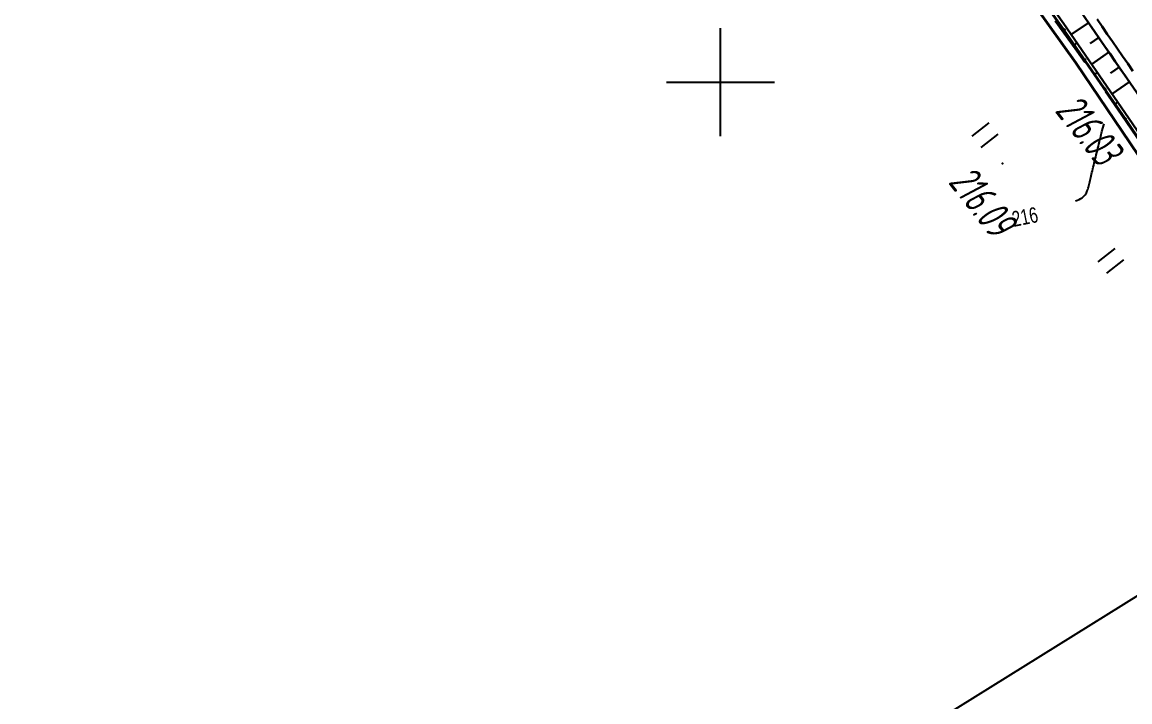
# Model space of a CAD drawing. Header units: millimetres. Extents: x -1799 to 6962, y -1020 to 4121.
# Drawn here: x 1316.7 to 1439.9, y 2609.7 to 2685.3 of the extents above; entities that cross this region are included whole.
import ezdxf

# ---------------------------------------------------------------- set-up
doc = ezdxf.new("R2010")
doc.units = ezdxf.units.MM
doc.linetypes.add('CONTI', pattern=[0])
for name, color, linetype, lineweight in [('10', 1, 'Continuous', 35), ('КОПИЯ_ОСЬ_13_ОТКОСЫ', 7, 'Continuous', 30), ('ОСЬ_ВЕРХ_ПОКРЫТИЯ_ГРАНИЦЫ_ПОЛОС', 7, 'Continuous', 30)]:
    doc.layers.add(name, color=color, linetype=linetype, lineweight=lineweight)
for name, color, linetype in [('_Ростелеком', 6, 'Continuous'), ('GOR_BDEFAULT', 212, 'CONTI'), ('PI_OTDEFAULT', 172, 'CONTI'), ('PI_TTDEFAULT', 5, 'CONTI'), ('SETKR', 2, 'CONTI'), ('SIT_LDEFAULT', 7, 'CONTI'), ('ZAPSKDEFAULT', 7, 'CONTI')]:
    doc.layers.add(name, color=color, linetype=linetype)
doc.styles.add('eskd', font='spds.shx', dxfattribs={"width": 1.2, "oblique": 15})
doc.styles.add('SHRFT', font='TXT', dxfattribs={"width": 3.5})
doc.styles.add('STYLE1', font='romand.shx', dxfattribs={"width": 0.9})
doc.linetypes.add('кабель_связи_проект.', pattern='A,10,-1,["/",STYLE1,S=3,R=0,X=0,Y=-1.5],-4.1', length=15.1)

# ---------------------------------------------------------------- blocks, each defined once
blk = doc.blocks.new('BL_333')
at = {"color": 0}
for p, q in [((0, -6), (0, 6)), ((-6, 0), (6, 0))]:
    blk.add_line(p, q, dxfattribs=at)
blk = doc.blocks.new('BL_2011')
at = {"color": 0}
for p, q in [((0, 0), (0, 2.4)), ((1.6, 0), (1.6, 2.4))]:
    blk.add_line(p, q, dxfattribs=at)

msp = doc.modelspace()

# ---------------------------------------------------------------- linework, layer by layer
at = {"layer": '10'}
msp.add_lwpolyline([(1760.12, 2342.79), (1707.96, 2376.9), (1709.7, 2385.21), (1686.99, 2406.63), (1678.74, 2414.41), (1657.2, 2434.72), (1636.59, 2448.73), (1627.17, 2455.14), (1599.4, 2478.39), (1588.97, 2490.06), (1534.41, 2551.68), (1492.27, 2600.04), (1473.16, 2624.46), (1464.33, 2635.75), (1463.27, 2637.32), (1433.87, 2680.79), (1407.41, 2717.75), (1388.78, 2732.81), (1374.56, 2753.74), (1360.6, 2810.7), (1341.33, 2850.18)], dxfattribs=at)
at = {"layer": '_Ростелеком', "linetype": 'кабель_связи_проект.', "lineweight": 40, "ltscale": 0.25}
msp.add_lwpolyline([(1005.3, 3011.43), (1187.78, 2973.66), (1227.2, 2956.47), (1280.34, 2925.23), (1309.93, 2895.43), (1337.92, 2857.18), (1337.92, 2857.18), (1347.9, 2838.04), (1361.04, 2811.13), (1379.45, 2756.33), (1407.41, 2717.75), (1433.87, 2680.79), (1452.86, 2652.71), (1464.81, 2636.33), (1503.78, 2587.6), (1547.89, 2537.16), (1577, 2504.26), (1600.14, 2479), (1627.71, 2455.79), (1657.2, 2434.72), (1696.71, 2398.48), (1727.09, 2370.96)], dxfattribs=at)
at = {"layer": 'GOR_BDEFAULT', "color": 212, "elevation": 216, "flags": 128}
msp.add_lwpolyline([(1433.85, 2665.43), (1434.06, 2665.51), (1434.25, 2665.59), (1434.42, 2665.68), (1434.57, 2665.78), (1434.7, 2665.88), (1434.81, 2665.98), (1434.9, 2666.09), (1434.98, 2666.2), (1435.05, 2666.32), (1435.1, 2666.44), (1435.15, 2666.56), (1435.2, 2666.69), (1435.24, 2666.83), (1435.27, 2666.96), (1435.31, 2667.11), (1435.34, 2667.25), (1435.38, 2667.4), (1435.42, 2667.56), (1435.46, 2667.72), (1435.5, 2667.88), (1435.54, 2668.05), (1435.58, 2668.23), (1435.63, 2668.41), (1435.67, 2668.59), (1435.72, 2668.79), (1435.77, 2668.98), (1435.82, 2669.19), (1435.87, 2669.4), (1435.92, 2669.62), (1435.98, 2669.84), (1436.04, 2670.07), (1436.09, 2670.31), (1436.15, 2670.55), (1436.21, 2670.8), (1436.27, 2671.04), (1436.33, 2671.28), (1436.39, 2671.52), (1436.44, 2671.76), (1436.5, 2671.99), (1436.55, 2672.21), (1436.6, 2672.42), (1436.65, 2672.62), (1436.7, 2672.81), (1436.74, 2672.98), (1436.78, 2673.14), (1437.01, 2673.99)], dxfattribs=at)
at = {"layer": 'PI_TTDEFAULT', "color": 5}
msp.add_point((1425.71, 2669.6, 216.09), dxfattribs=at)
at = {"layer": 'SIT_LDEFAULT', "color": 7}
for p, q in [((1431.58, 2685.47), (1433.99, 2682.14)), ((1433.98, 2682.14), (1434.88, 2680.88)), ((1437.17, 2677.6), (1438.92, 2675.08)), ((1438.92, 2675.08), (1441.84, 2670.79)), ((1481.45, 2646.82), (1277.52, 2519.99))]:
    msp.add_line(p, q, dxfattribs=at)
at = {"layer": 'КОПИЯ_ОСЬ_13_ОТКОСЫ'}
for p, q in [((1435.29, 2685.25), (1433.37, 2683.93)), ((1432.55, 2684.42), (1432.71, 2684.54)), ((1433.68, 2682.78), (1434.01, 2683)), ((1436.42, 2683.61), (1435.46, 2682.95)), ((1437.56, 2681.96), (1435.64, 2680.63)), ((1434.82, 2681.13), (1434.98, 2681.24)), ((1438.7, 2680.32), (1437.74, 2679.65)), ((1435.95, 2679.48), (1436.28, 2679.71)), ((1437.08, 2677.83), (1437.25, 2677.95)), ((1439.84, 2678.68), (1437.91, 2677.34)), ((1438.22, 2676.19), (1438.55, 2676.41)), ((1439.35, 2674.54), (1439.52, 2674.65))]:
    msp.add_line(p, q, dxfattribs=at)
at = {"layer": 'КОПИЯ_ОСЬ_13_ОТКОСЫ', "lineweight": 40, "ltscale": 7}
msp.add_lwpolyline([(1417.43, 2705.57), (1425.26, 2694.7), (1432.21, 2684.91), (1439.01, 2675.03), (1443.52, 2668.42), (1450.24, 2658.48), (1451.36, 2656.82)], dxfattribs=at)
at = {"layer": 'КОПИЯ_ОСЬ_13_ОТКОСЫ'}
for points in [[(1428.51, 2695.15), (1430.83, 2691.75), (1434.06, 2687.03), (1436.77, 2683.1), (1442.23, 2675.24), (1446.36, 2669.39), (1450.54, 2663.57), (1451.6, 2662.12)], [(1427, 2692.95), (1432.54, 2685.14), (1439.34, 2675.26), (1443.85, 2668.65)]]:
    msp.add_lwpolyline(points, dxfattribs=at)
at = {"layer": 'ОСЬ_ВЕРХ_ПОКРЫТИЯ_ГРАНИЦЫ_ПОЛОС', "linetype": 'Continuous', "lineweight": 30}
for points in [[(1439.97, 2678.48), (1439.4, 2679.3), (1438.82, 2680.13), (1438.25, 2680.95), (1437.68, 2681.78), (1437.11, 2682.6), (1436.54, 2683.43), (1435.97, 2684.25), (1435.41, 2685.08), (1434.84, 2685.9)], [(1440.22, 2679.88), (1439.65, 2680.7), (1439.08, 2681.52), (1438.5, 2682.35), (1437.94, 2683.17), (1437.37, 2683.99), (1436.8, 2684.82), (1436.23, 2685.64)]]:
    msp.add_lwpolyline(points, dxfattribs=at)

# ---------------------------------------------------------------- block references
at = {"layer": 'SETKR', "color": 82}
msp.add_blockref('BL_333', (1394.35, 2678.64), dxfattribs=at)
at = {"layer": 'ZAPSKDEFAULT', "color": 7, "rotation": 307.9999999999999}
for p in [(1422.35, 2672.64), (1436.35, 2658.64)]:
    msp.add_blockref('BL_2011', p, dxfattribs=at)

# ---------------------------------------------------------------- texts
at = {"layer": 'GOR_BDEFAULT', "color": 212, "style": 'SHRFT', "width": 0.75}
msp.add_text('216', height=1.722, rotation=11.4298, dxfattribs=at).set_placement((1426.97, 2662.53, 216))
at = {"layer": 'PI_OTDEFAULT', "color": 172, "style": 'eskd', "oblique": 10, "width": 0.8}
for s, p in [('216.03', (1431.45, 2675.44)), ('216.09', (1419.59, 2667.49))]:
    msp.add_text(s, height=3.5, rotation=308, dxfattribs=at).set_placement(p)

doc.saveas('drawing.dxf')
